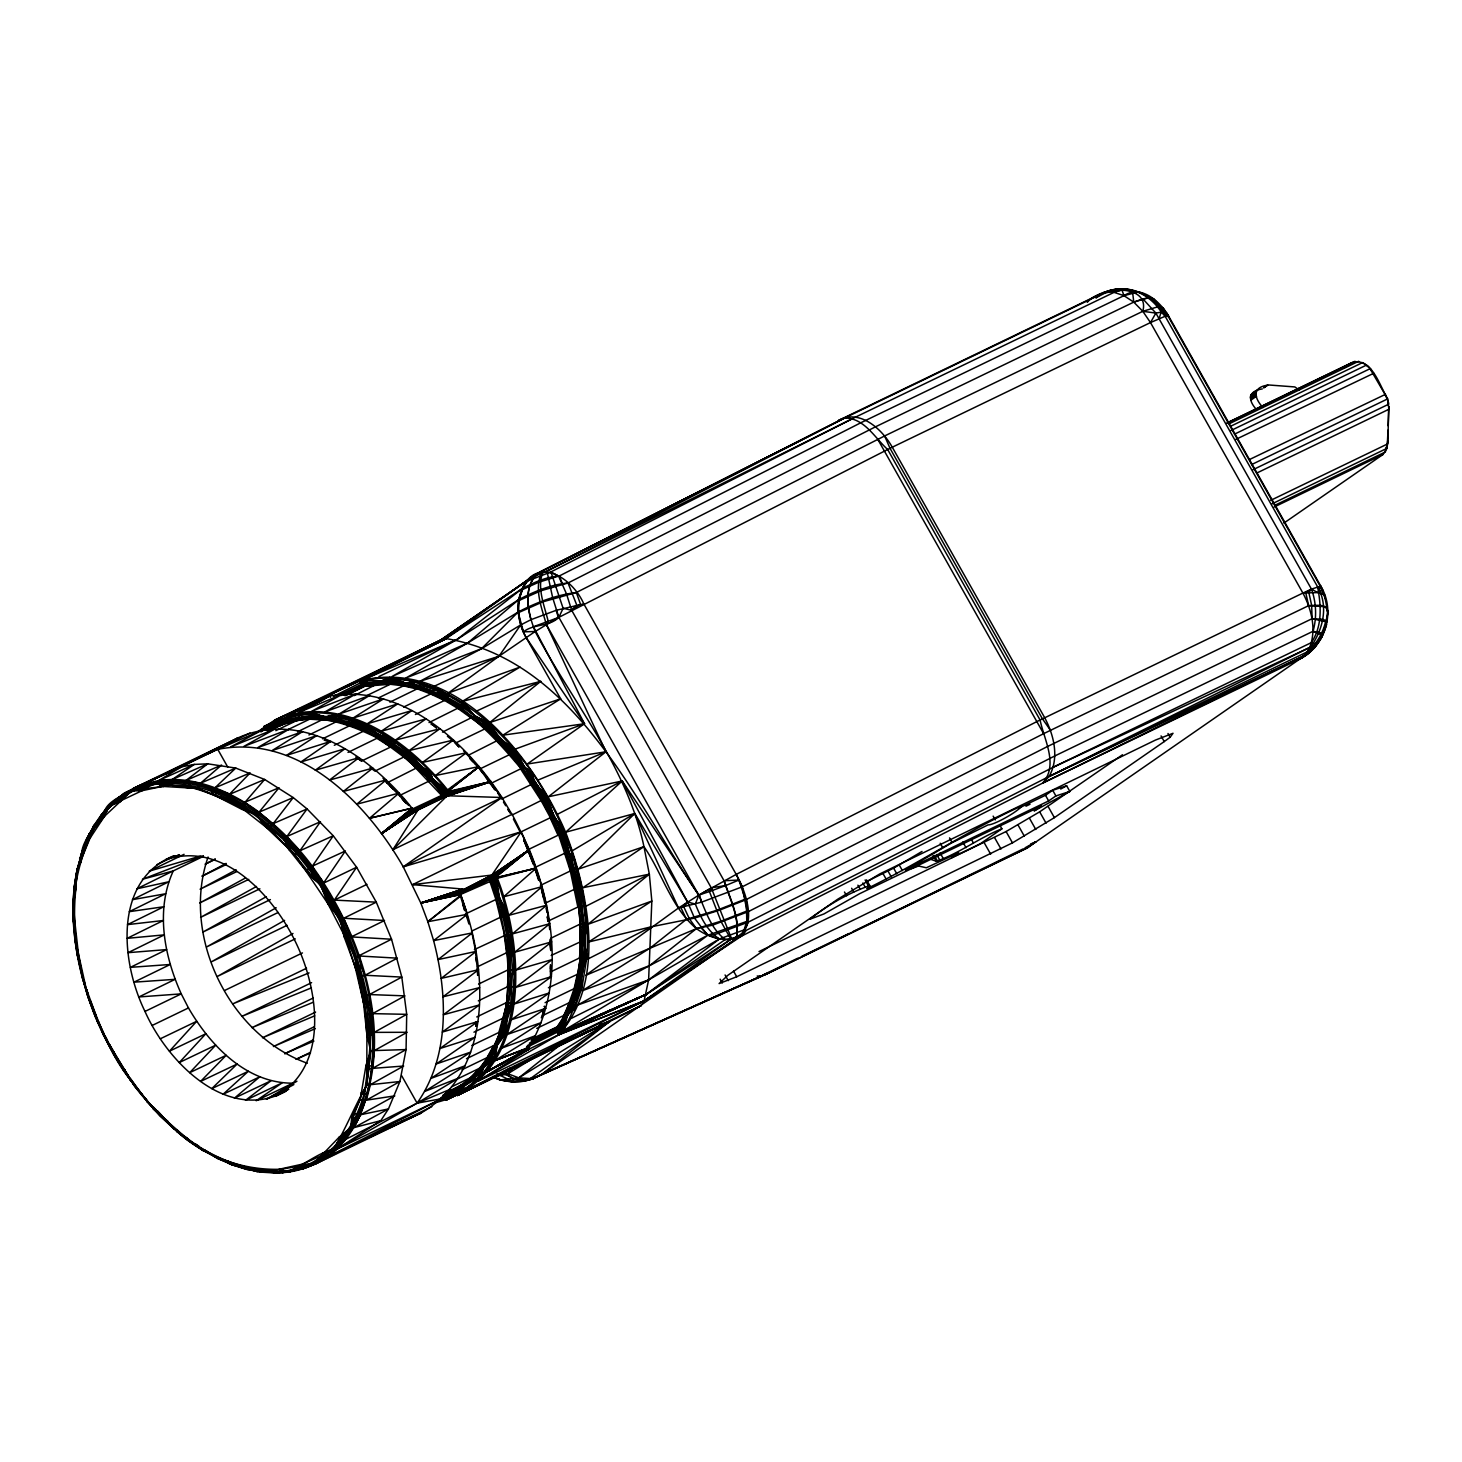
<?xml version="1.0" encoding="UTF-8"?>
<svg xmlns="http://www.w3.org/2000/svg" width="1462" height="1462" viewBox="0 0 1462 1462"><rect width="100%" height="100%" fill="white"/><g stroke="black" fill="none" stroke-linecap="round" stroke-linejoin="round"><path stroke-width="1.5" d="M550.443 968.794L550.443 964.646M78.601 960.845L82.548 977.932C97.461 1036.375 130.392 1090.835 176.957 1129.724L176.884 1131.442C203.2 1155.108 237.008 1169.07 272.334 1170.806L273.869 1172.561C318.734 1173.803 354.937 1136.248 364.513 1094.526C367.62 1063.934 374.583 1033.177 367.09 1002.238C362.101 973.71 352.89 945.987 340.372 919.909C305.485 838.329 183.974 724.969 101.17 815.613L101.609 817.898C65.845 862.671 68.824 925.738 82.512 978.553C96.108 1014.792 108.59 1055.929 134.687 1084.932M444.302 1094.143C524.547 1059.603 515.191 949.002 490.812 880.782L490.501 875.994L529.335 849.751L521.24 831.768L403.256 866.838C366.505 802.638 298.522 733.376 217.747 749.348L133.572 788.292C121.182 794.962 108.773 803.661 101.17 815.613M437.997 1100.502C531.199 1074.204 522.811 950.775 496.678 878.772L493.809 876.085L490.501 875.994L459.744 891.656L491.853 875.062C494.247 873.965 496.678 876.103 497.391 878.297C526.009 951.378 531.766 1079.102 435.329 1102.695M255.539 733.23L274.637 720.199L359.232 681.054C454.207 656.328 532.625 755.287 565.611 832.243C588.565 892.533 606.767 982.098 558.594 1034.858L529.573 1048.857C527.709 1050.739 525.589 1046.792 528.312 1046.609L563.711 1028.956C588.071 988.458 586.701 937.398 580.487 891.911C571.039 849.989 553.787 809.107 528.952 774.019L531.656 771.717C494.631 719.743 435.201 668.262 366.852 679.611L333.409 696.369M345.708 695.601L365.445 686.025L367.291 682.279L366.213 678.478L445.892 638.547L534.398 575.078L844.707 417.949C864.426 418.059 874.678 437.778 887.653 449.474L1040.067 719.962C1044.16 739.973 1058.671 764.864 1042.735 783.065L1304.36 655.506L1315.727 645.528L1315.087 643.81L1311.414 642.586L1053.207 767.239L748.252 922.156L746.771 921.425L707.645 935.333L694.523 918.118L687.579 901.999L634.782 813.493L578.331 869.141L643.956 846.644L649.347 874.166L651.833 901.049L648.616 979.906L644.102 1000.885L641.014 1005.692L468.114 1089.153L644.102 1000.885L741.508 935.113L745.821 930.581L1049.076 776.486L1306.827 654.483L1314.411 647.83L1320.076 639.844L1322.58 635.349L1321.721 633.083L1313.059 631.273L1054.87 755.909L748.453 911.575L746.972 911.009L720.949 921.188L696.424 928.626L585.622 975.41L678.514 907.975L701.723 902.109L742.203 886.831L1043.63 733.668L1308.654 605.633C1321.648 605.195 1332.357 602.947 1325.595 621.715L1326.601 624.42C1322.763 638.547 1313.625 651.102 1300.942 658.43C1319.364 640.74 1331.48 610.714 1317.573 586.755L1165.159 316.267C1155.017 294.374 1127.038 282.458 1104.742 292.4L846.535 417.054L539.953 571.989C521.203 585.531 528.001 613.382 535.165 631.511C572.483 702.4 627.198 766.527 643.956 846.644C662.304 873.161 671.095 907.354 696.424 928.626C709.052 937.782 726.45 943.374 741.307 936.247L1042.735 783.065L1300.942 658.43C1326.052 645.071 1335.61 610.604 1320.771 586.134L1168.376 315.646C1159.987 301.574 1140.981 284.14 1123.949 295.671L860.771 422.792L559.343 575.955C546.167 576.85 533.612 582.552 522.062 588.711L445.892 638.547L359.798 680.78L365.463 684.91L390.025 678.807L414.331 680.945L438.71 689.516L438.235 692.038L464.898 707.169L487.54 726.705C544.394 776.779 577.965 851.03 583.484 926.378C586.609 956.824 582.479 988.184 567.366 1015.121C553.221 1045.239 563.108 1013.02 574.402 1009.602L582.04 987.234L580.999 986.558L581.09 973.29L583.137 957.391L586.956 956.861C590.739 891.052 568.371 825.774 531.656 771.717L524.036 767.184L488.217 725.499L464.203 708.302L447.061 697.941L433.227 691.38L430.705 693.993L403.603 707.06M643.956 846.644L582.845 887.726L649.347 874.166L587.962 924.331L651.833 901.049L588.51 942.04L651.358 926.78L694.523 918.118L719.468 910.205L745.382 899.971L1047.815 746.351L1312.127 618.664L1325.595 621.715C1322.818 633.375 1316.44 644.121 1307.266 651.851L1049.076 776.486C1059.511 758.084 1054.065 735.368 1044.69 717.696L892.277 447.208C882.262 429.335 859.93 408.556 838.439 420.471L1096.628 295.836C1109.786 286.442 1149.589 286.515 1142.809 311.315L1150.484 322.572L1302.898 593.06C1311.578 609.453 1316.641 629.61 1309.641 647.52L1049.076 776.486L1042.735 783.065M349.455 720.821L349.729 718.226C320.123 708.686 285.437 711.245 260.364 730.708L260.912 731.895L270.909 725.152L270.415 723.928L287.155 718.006L312.905 712.487C325.277 719.395 339.878 715.539 352.58 721.881L349.619 725.773L322.517 738.84M550.443 977.055L550.589 966.035M550.808 950.592L550.352 939.481M176.792 1130.674C204.388 1156.131 241.34 1170.203 279.023 1169.289L282.129 1172.652C302.543 1171.501 321.622 1162.546 336.9 1149.132L417.109 1103.152C450.113 1056.167 447.555 993.886 433.611 940.633L467.347 914.298L460.877 895.018L461.261 890.65L420.8 903.004L403.256 866.838L501.941 797.503C465.062 740.686 401.027 682.882 328.676 696.131L274.637 720.199L440.756 640.009L539.953 571.989L844.707 417.949L546.952 571.112L530.395 578.038M443.498 1094.965C526.046 1061.248 517.913 949.24 492.018 880.288L491.122 876.834L492.42 874.861L529.335 849.751C554.957 912.233 564.935 989.737 527.727 1049.296L486.956 1071.609L527.581 1048.546L527.417 1046.463L528.074 1047.633L494.777 1060.608L535.238 1035.79L501.466 1048.217L541.196 1022.632L506.93 1034.584L545.911 1008.305L511.152 1019.818L549.346 992.917L514.057 1004.065L551.448 976.616L515.647 987.435L552.234 959.547L515.903 970.092L551.667 941.857L514.807 952.201L549.785 923.692L512.376 933.907L546.569 905.252L508.648 915.376L542.055 886.666L503.641 896.791L536.298 868.099L491.506 878.918L460.384 893.976L460.749 895.274C487.431 965.121 495.454 1069.727 421.001 1113.039L315.372 1164.044L302.232 1169.107M74.763 893.538L77.687 868.227L82.603 852.127L77.011 869.707L74.544 886.941L75.86 888.841C68.367 959.31 93.897 1030.491 135.144 1086.631L148.137 1101.909M492.42 874.861L489.88 876.652L489.404 879.96L495.782 899.167L506.601 943.502L508.648 969.69L506.857 1002.567L500.37 1030.838C490.41 1058.324 471.55 1084.438 443.077 1095.148M415.976 811.026L446.001 796.589L447.628 794.122L446.879 790.394C418.772 755.251 381.052 725.609 336.37 716.051L336.187 717.367C314.111 715.539 290.627 715.85 271.055 727.71L270.05 729.684L289.513 721.607L311.497 718.555L312.905 712.487L309.633 719.194L286.406 730.397M1324.554 596.843L1320.862 587.304L1168.449 316.815L1163.149 307.842L1158.854 306.508L1142.809 311.315L884.62 435.95L576.357 592.512C556.035 594.961 536.17 602.545 518.06 612.085L467.676 643.024L392.236 676.376L456.857 639.588L522.062 588.711C537.906 554.866 573.031 578.806 583.795 603.897L736.208 874.386C747.977 895.42 761.081 936.978 725.243 939.536C710.934 928.918 705.616 910.735 698.799 895.11C633.613 799.641 575.096 660.422 445.892 638.547L365.5 678.66L366.852 679.611L364.422 686.08L344.776 695.62M399.455 795.602L431.4 779.94L443.297 793.829L443.388 796.351L414.057 810.697L413.088 810.039L442.109 796.022L442.218 794.56C404.115 746.059 333.976 696.223 271.585 729.812M743.189 932.793L746.771 921.425L746.388 899.514L745.218 899.148L716.435 910.424L686.482 919.287L650.17 948.034L582.187 990.797L649.493 965.688L707.645 935.333L648.616 979.906L564.369 1030.125L561.646 1027.219L557.972 1026.452L533.703 1037.983M436.699 643.097L537.011 573.652L440.756 640.009L359.232 681.054L286.296 715.503C349.582 697.977 409.981 743.08 447.591 789.9L448.688 793.921L445.8 796.68L490.903 781.549L448.816 792.952C443.936 798.764 439.258 792.66 447.427 791.636L490.903 781.549L447.171 795.748L415.044 811.026M1283.91 523.085L1382.997 454.481L1387.109 448.267L1388.023 430.139M1388.169 425.808L1388.809 406.363L1387.767 443.845L1270.734 500.333M369.923 767.331L374.912 771.114L404.901 756.512L442.109 796.022L445.197 796.881L448.469 791.381M445.983 795.09L445.654 792.769L448.048 790.54L479.079 766.563L435.329 775.573L466.561 752.692L422.463 762.433L453.476 740.046L409.086 750.591L439.934 728.752L395.325 740.137L426.045 718.884L381.29 731.201L411.937 710.569L367.126 723.836L397.755 703.862L352.945 718.134L383.611 698.818L338.892 714.114L369.63 695.473L325.076 711.83L355.942 693.883L311.625 711.3L342.675 694.066L298.65 712.524L329.188 696.131L298.65 712.524L329.937 695.985L330.595 697.155L329.462 696.076L298.65 712.524M479.079 766.563L443.534 794.67L479.079 766.563L446.879 790.394L447.281 795.2L444.996 797.028L448.304 794.78L490.903 781.549L448.688 792.038L412.193 809.107M1165.799 314.367L1168.449 316.815L1168.376 315.646L1165.159 316.267L1150.484 322.572L890.011 448.304L558.868 617.348L533.429 626.741L584.508 723.727L502.837 735.185L560.659 698.836L526.101 637.487C515.702 619.011 513.655 592.494 531.126 577.6M1256.406 409.47C1247.854 400.095 1247.78 391.067 1262.291 388.91M1262.967 407.551C1253.336 397.189 1252.477 386.644 1268.998 384.999L1294.839 386.937L1299.243 390.043M531.181 1040.944L556.328 1028.809C580.067 1000.191 583.74 959.565 581.967 923.637C575.918 849.605 541.178 778.058 486.59 727.656L459.963 707.115L429.042 722.575M531.346 1039.829L556.51 1027.695C573.287 1007.793 576.722 980.582 580.652 956.093L581.894 955.892L582.534 940.815L583.868 940.724L587.194 926.835L581.73 891.857L576.412 869.159L573.707 859.967L568.298 851.56L562.742 833.176L563.857 832.773L573.908 869.652L576.412 869.159C587.03 897.12 585.787 926.981 584.581 956.02L586.938 956.842L582.04 987.234C572.154 1000.465 569.869 1019.27 556.419 1030.052L529.335 1043.137M359.232 681.054L364.129 686.281L367.09 683.576L366.852 679.611C394.228 682.809 423.377 680.927 447.683 696.734L444.43 700.499L415.409 714.498M550.717 965.797L550.443 971.992L579.464 957.994L583.119 957.372M579.464 957.994C587.139 872.485 547.318 786.446 485.585 728.478L485.421 728.314C459.196 704.995 426.867 685.952 391.14 683.668C381.308 680.305 368.863 690.393 360.493 683.302L359.798 680.78M533.813 575.425L528.349 579.829C515.446 596.112 516.287 619.943 526.101 637.487L584.508 723.727L527.179 764.041L605.962 751.779L546.386 624.621C541.799 608.046 533.374 587.907 542.311 571.478L534.398 575.078M356.198 757.937L356.253 756.914M367.017 695.492L390.226 684.271L392.894 678.953L389.824 677.491L379.517 681.731L365.007 683.631C394.064 679.209 433.154 687.652 459.963 707.096L462.01 703.697L438.71 689.534L420.179 683.814M571.514 1018.283L648.616 979.906L719.414 938.969L744.725 929.668L745.821 930.581L742.385 934.73L730.89 939.28L646.368 994.324L562.541 1032.117L560.586 1028.042L556.931 1026.781L557.534 1032.391L562.76 1028.005L567.384 1015.121L572.245 1008.122L584.489 957.555M336.37 716.051L324.911 717.001L313.124 713.84L290.353 715.649L270.927 725.17L271.055 727.692L266.651 730.488M725.243 939.536L646.368 994.324L562.139 1032.464L557.205 1027.092L557.004 1031.112L560.366 1033.817L556.657 1027.585C588.93 981.806 583.886 921.974 571.368 870.475L573.89 869.652M431.272 724.659L431.345 723.635L436.407 727.692M83.005 978.718L78.619 955.618L74.8 921.425L73.411 920.457L73.1 903.534L75.074 887.672C78.418 854.411 91.265 818.537 119.994 798.965C146.017 778.442 182.439 780.671 212.173 791.636C286.168 821.589 335.73 894.159 357.788 968.392C376.264 1030.546 380.12 1114.428 322.207 1156.698C254.936 1201.143 175.422 1139.72 134.632 1086.266L103.455 1034.895L88.341 997.121L95.176 1016.346C117.07 1062.764 146.109 1109.037 188.196 1140.451L173.156 1127.567L153.419 1107.136L153.254 1108.964L168.167 1121.537M273.869 1172.561C382.404 1171.61 386.918 1031.843 358.19 956.477C339.476 900.245 304.663 849.952 259.048 812.196C224.435 786.172 171.127 765.924 131.671 790.905L104.478 816.308L93.732 829.246L77.011 869.707L75.86 888.841L73.1 903.534L75.622 941.071L88.122 997.413L95.67 1016.346M446.056 794.889C439.971 796.297 446.44 797.594 448.578 794.286L490.903 781.549L447.299 792.715M476.009 1022.377L476.045 1026.287L476.338 1021.847M583.32 923.472L585.915 923.6L587.194 926.835L584.873 926.396C585.403 946.846 586.372 966.163 578.422 985.699L575.864 985.735L574.127 988.677L564.88 1014.957L536.737 1028.371M73.941 920.439L74.032 922.668L73.1 903.534L74.288 886.703L77.175 868.921L78.509 867.679M74.361 893.794L74.946 885.332L73.264 902.876L73.484 922.156M272.334 1170.806L312.137 1163.898L324.016 1153.774L333.519 1149.095L340.025 1138.185L350.606 1127.695L352.835 1117.991L361.973 1093.667L366.798 1085.096L370.708 1051.269L366.304 1014.646L355.558 968.739L340.372 919.909L328.786 903.205L320.489 884.62L310.62 874.66L290.043 849.093L283.847 838.786L266.303 826.012L256.234 814.645L226.299 799.257L215.152 795.511L217.71 789.736L229.918 794.195L264.64 779.465L293.222 797.576L307.075 808.943L333.263 835.771L356.618 867.24L376.301 902.164L391.542 939.225L401.812 977.091L406.71 1014.336L406.07 1049.57L399.894 1081.514L388.435 1108.945L380.833 1120.66L336.9 1149.132L333.519 1149.095C316.669 1153.481 303.566 1165.854 287.301 1171.537C247.005 1172.926 206.471 1156.698 176.957 1129.724M136.569 787.854C123.174 793.628 108.937 801.359 104.478 816.308L101.609 817.898L110.308 805.708L120.249 800.244L131.671 790.905L143.66 788.767L156.525 783.266L158.609 780.598C221.146 775.792 276.793 818.537 312.283 866.198C364.732 939.079 398.103 1043.009 354.115 1127.567L350.606 1127.695L339.129 1137.18L321.238 1155.784L302.378 1164.136L279.023 1169.289L289.348 1172.012L294.374 1170.039M275.806 730.653L297.078 720.382L299.344 715.082L290.353 715.631L275.66 722.612L274.71 727.199L270.36 729.867M1385.848 447.39L1385.483 451.904L1274.608 505.432M217.235 1158.397L230.868 1164.099L218.094 1158.434L204.369 1149.973L201.957 1149.936L201.244 1148.438L217.235 1158.397L219.026 1158.142L203.437 1150.265M265.225 730.196L275.843 723.928L287.265 719.322L312.1 715.192L324.911 717.001L336.297 714.717L363.344 723.306L362.905 725.846C386.863 738.913 409.652 754.776 428.439 774.787L426.392 776.45L403.932 757.115L377.982 737.78L348.011 752.4M1326.765 622.264L1327.642 611.628L1324.462 594.815L1317.755 592.585L1302.898 593.06L1037.636 721.205L736.208 874.386L698.799 895.11L678.514 907.975L634.782 813.493L565.611 832.243L622.227 780.982L698.799 895.11L695.364 904.064C700.59 917.186 707.261 930.928 719.414 938.969L646.368 994.324L559.032 1034.639L557.333 1032.611L558.795 1031.185L561.262 1033.177L560.677 1030.436L557.186 1027.073M476.045 1026.287L476.429 1022.048M460 894.726L459.909 895.694L460.274 892.715L491.141 877.712L495.892 877.675L536.298 868.099L497.391 878.297L460 894.726L464.605 909.638M350.606 1127.695L351.83 1117.132L360.219 1099.588L366.03 1065.268L370.708 1051.269L366.907 1034.785L363.435 1002.311L356.582 968.612L355.686 957.391L327.945 903.754L320.489 884.62C299.491 868.337 287.795 841.948 265.883 827.035L256.234 814.645C232.367 803.716 209.669 791.143 183.371 785.734L185.254 781.037L207.714 763.822L235.766 768.08L264.64 779.465L240.7 807.262L265.883 827.072L295.032 854.777L327.945 903.754L340.372 919.909L344.063 936.649L358.939 976.981L364.513 1002.402L366.907 1034.785L366.798 1085.096C354.773 1105.747 346.037 1128.372 333.519 1149.095M446.001 796.589L444.064 797.028L444.375 793.007L428.439 774.769L429.335 773.8C404.59 747.904 373.632 727.637 338.38 719.231L336.004 721.899L308.921 734.966M497.391 878.297L493.918 876.707L490.044 877.237L460.439 891.582L460.292 894.123L460.859 890.395L459.616 893.794L460.694 894.013L459.781 895.95L461.115 895.804L427.836 921.718L433.611 940.633L472.372 932.884L438.088 959.584L476.1 951.415L441.232 978.37L478.531 969.708L443.004 996.828L479.609 987.599L443.37 1014.774L479.372 1004.942L442.346 1032.062L477.782 1021.572L439.934 1048.528L474.876 1037.344L436.169 1064.007L470.654 1052.11L431.071 1078.353L465.19 1065.743L424.711 1091.438L458.501 1078.115L417.109 1103.152L344.74 1139.83L326.629 1157.447L321.238 1155.784M562.961 1028.608L563.437 1031.24L646.368 994.324L560.732 1033.561L559.507 1031.478C565.885 1027.42 559.562 1026.671 556.748 1031.35L527.727 1045.367M583.795 603.897L556.2 610.312L558.338 617.512L535.165 631.511L498.944 656.292L419.886 681.292L481.51 648.708L518.06 612.085L518.553 599.731L522.446 589.588L538.637 582.26L558.612 576.138L566.507 593.919L571.66 610.257L724.074 880.745C730.159 898.856 740.594 918.684 736.281 938.165L731.914 938.915L731.11 937.562L711.281 887.836L558.868 617.348L552.673 597.757L546.952 571.112L855.855 416.981L1114.062 292.345L1124.315 289.001L1142.498 293.003M478.312 1000.867L507.332 986.85L508.703 973.747L507.588 970.074L513.875 969.544C518.919 1000.94 502.617 1029.394 491.853 1058.013C477.891 1074.406 462.814 1092.224 441.012 1097.651L442.474 1099.826L461.553 1090.195L464.605 1085.334L479.408 1074.223L491.853 1055.454L504.226 1031.24L510.987 986.192L510.201 951.853L504.427 911.1L493.206 879.594L489.77 881.257M580.981 986.539L579.774 986.028L581.09 973.29L586.938 956.842L583.886 940.724L586.134 926.542M74.032 922.668L74.8 921.425C71.364 889.865 79.88 857.5 93.732 829.246L93.458 826.14L94.829 824.751M365.007 683.631L365.5 678.66M77.175 868.921L81.104 861.685L81.726 856.111C80.721 845.931 88.908 835.332 93.806 826.414M366.304 1014.646L372.554 1013.641L406.71 1014.336L374.199 1032.373L373.212 1034.895L374.382 1050.575L372.317 1066.145L366.03 1065.268L366.871 1068.046L369.466 1068.612L403.658 1066.036L370.434 1084.64L366.341 1100.192L360.219 1099.588M491.269 877.675L491.269 876.469L496.55 876.725L529.335 849.751L491.524 875.701L459.616 891.838C462.741 887.909 458.611 893.702 460.749 895.274L459.945 895.438M444.576 1095.367L454.042 1091.547L481.345 1076.105L494.247 1056.697L497.135 1045.44L505.432 1031.825L506.583 1017.771L510.786 1002.621L512.595 969.343L510.53 942.844L499.364 897.851L496.678 878.772C489.35 881.604 488.801 879.356 493.736 874.806L529.335 849.751L496.276 876.359L489.88 876.652L491.232 876.816M441.835 1098.638C458.173 1093.704 477.142 1085.498 482.972 1068.229L495.216 1057.611L497.135 1045.44L506.492 1032.574L506.583 1017.771L511.645 1005.692L515.026 974.058L512.851 943.063L505.633 910.954L499.364 897.851L494.924 876.743L529.335 849.751L491.269 876.469M507.332 986.85L513.619 986.631C519.394 960.552 505.834 936.521 506.674 910.917L499.364 897.851L493.809 876.103L529.335 849.751L494.924 876.743L496.404 876.524M496.55 876.725L493.937 877.401L492.712 875.957M548.396 987.782L579.738 973.235L581.785 957.409M461.188 890.175L460.091 891.893M313.124 713.803L324.911 717.001L336.297 714.735L338.965 715.302L339.02 716.581L338.38 719.213L313.087 715.192M1387.676 440.939L1387.109 448.267L1272.141 503.787M389.641 681.475L367.218 680.927L366.633 684.709L389.075 682.626L389.97 680.195L392.803 680.287L413.709 684.856L433.245 691.362L434.123 688.84L438.71 689.534L465.738 704.812L474.346 715.667L488.217 725.499L487.376 726.541M147.443 1102.019L130.849 1079.102L130.282 1080.418M364.129 686.281L390.226 684.271L412.229 686.902L414.367 682.242L405.815 683.156L392.803 680.287M746.771 921.425L748.453 911.575L712.579 925.172L696.424 928.626L649.493 965.688L577.472 1005.125L648.616 979.906M524.584 1080.053L533.283 1078.737L540.702 1075.137L741.508 935.113M78.875 865.65L80.337 857.518L79.624 859.071L81.086 861.666M343.789 695.291L363.143 685.952L365.829 681.237L365.281 678.715M444.612 796.223L444.868 795.237L442.109 796.022L446.751 795.748L446.239 791.216L432.441 779.027L429.335 773.8M456.308 1079.486L479.518 1068.265L482.972 1068.229L481.363 1076.105L476.466 1079.029L470.892 1077.512L451.539 1086.851M482.972 1068.229L481.345 1076.105L475.863 1073.309M575.864 985.735L580.652 956.093L579.646 924.331L583.301 923.472M336.297 714.735L336.37 716.014L324.911 717.001L323.541 719.066L311.497 718.555C337.594 719.359 361.681 729.776 384.433 741.673L387.649 736.208L363.344 723.306L352.909 719.267L352.598 721.862L362.905 725.846M545.088 1002.676L574.127 988.677L577.417 973.765M573.707 859.967L572.537 860.223L568.298 851.56L562.87 827.876L560.841 828.662C549.091 807.865 540.081 784.984 524.036 767.184C518.115 748.069 498.396 741.179 489.076 724.549L489.331 723.379L474.346 715.667L462.01 703.661L465.738 704.812L465.446 705.945L474.346 715.667L489.076 724.549C501.813 741.654 518.791 754.831 528.933 774.038L526.704 775.481C499.913 743.39 471.331 709.637 431.637 693.372M215.17 795.547L211.862 792.952L213.415 789.279L235.766 768.08L200.568 783.175L197.498 788.438L215.17 795.547L242.016 809.418L256.234 814.645L265.883 827.072L268.789 828.15L273.193 823.618L307.075 808.943L286.863 836.52L283.847 838.786L289.458 850.007L295.032 854.777L299.929 850.756L333.263 835.771L312.283 866.198L307.148 869.927L309.907 875.391L320.489 884.62L356.618 867.24L334.323 900.099L327.945 903.754M489.076 724.549L489.35 723.379L474.346 715.667L465.428 705.982M142.545 785.094C133.59 791.435 101.097 800.609 104.478 816.308L90.278 837.836L86.496 840.029L89.749 833.066L86.496 840.029L90.26 837.817L89.2 833.852M73.1 903.534L73.758 902.255L73.831 912.544M329.315 695.528L286.296 715.503L330.211 695.053L274.637 720.199M446.751 795.748L445.49 796.644M585.878 956.367L583.886 940.724L586.956 956.861L581.09 973.29L582.04 987.234L580.323 989.171L579.08 988.641L573.177 1002.292L573.433 1008.78L567.384 1015.121L564.003 1030.6L646.368 994.324L561.554 1032.958L560.695 1030.82L562.541 1032.117M577.106 985.607L571.861 1002.128L569.632 1007.501L568.426 1007.574M506.473 1005.162L512.723 1006.258L512.029 1003.023L505.779 1002.932L506.473 1005.162L498.871 1032.464L471.787 1045.549M1325.358 598.927L1324.462 594.815M1327.642 611.628L1326.765 607.644M1327.66 612.085L1326.783 608.119L1323.53 606.566L1308.654 605.633L1305.749 592.731L1311.469 589.113L1320.771 586.134L1323.183 591.708L1322.032 588.619L1317.573 586.755C1321.136 605.323 1322.543 625.974 1311.414 642.586M1321.575 637.578L1320.935 634.672L1313.059 631.273C1316.915 617.476 1316.33 602.582 1311.469 589.113L1155.857 313.069L1142.918 298.888L1133.763 302.122L875.574 426.776L568.024 582.991L541.068 590.721L519.284 600.37M1326.363 625.261L1325.796 620.71L1322.836 619.285L1312.127 618.664L1311.652 605.396L1308.837 592.494L1311.469 589.113L1317.755 592.585M349.729 718.226L363.344 723.306L366.852 726.157L366.487 727.436L379.718 735.843L386.882 738.602M1226.618 423.085L1351.857 362.631C1371.886 356.582 1379.653 386.206 1387.42 398.249L1388.534 404.28L1253.025 469.704M79.624 859.071L81.781 852.693M459.671 896.425L460.749 894.47L420.8 903.004L460.749 892.167L459.653 892.569L462.431 889.298L420.8 903.004L427.836 921.718L467.347 914.298M1159.074 318.625L1161.212 311.973C1153.408 299.783 1140.488 290.664 1125.904 289.129C1112.582 293.277 1097.596 290.426 1087.253 302.323M336.187 717.403L334.341 720.711L309.633 719.194M1314.411 647.83L1315.891 643.353L1320.826 638.419L1324.517 628.057M447.701 696.716L448.103 695.473L434.123 688.803M417.584 809.966L381.619 833.486L412.211 808.358L381.619 833.486L414.989 809.893L412.01 808.175L381.619 833.486L418.15 809.747L415.756 810.99L414.989 809.893L418.15 809.747L392.894 849.733L501.941 797.503L512.285 814.919L547.665 797.247L534.8 782.737L530.925 772.429L524.036 767.184L514.313 750.719L500.315 739.041L488.399 725.627L484.598 729.045L455.577 743.062M412.997 808.961L381.619 833.486L417.2 810.058L381.619 833.486L413.673 809.363L412.375 809.948L414.989 809.893M541.324 1017.79L545.143 1007.062L544.339 1006.24M460.402 896.297L460.768 894.525L420.8 903.004L462.833 889.06L412.576 884.638L521.24 831.768L491.853 875.062L412.576 884.638M529.573 1048.857L486.956 1071.609L528.147 1049.332L528.312 1046.609L529.573 1048.857L478.037 1081.167L644.102 1000.885L741.307 936.247L745.821 930.581M77.797 953.772L78.619 959.803L78.107 958.707M81.068 854.283L87.245 838.347M83.389 850.08L88.067 837.781M349.436 720.839L347.444 724.129L334.323 720.729M265.883 827.035L269.684 822.028L273.193 823.618L293.222 797.576L259.048 812.196L256.234 814.645M542.786 1012.91L545.143 1007.062L544.248 1006.55M403.932 757.115L409.652 760.514L413.49 755.507C398.614 740.576 378.329 737.305 363.344 723.306M208.079 857.006C180.795 935.68 229.059 1035.114 307.312 1063.239M488.235 725.481L489.331 723.379L500.315 739.041L513.692 748.434L524.036 767.184L530.925 772.429L534.8 782.737L546.843 797.813L553.623 816.125L563.875 832.755L574.712 859.82L576.43 869.159M354.17 695.62L389.842 677.509L405.815 683.156L414.148 683.558M563.82 1015.286L569.577 1002.548L573.159 1002.274L580.323 989.171M362.887 725.865L360.712 729.081L336.918 721.278M330.924 693.737L440.756 640.009L445.892 638.547L364.879 678.825L365.007 680.835L362.119 684.673L361.278 680.141L366.048 683.668M736.281 938.165C740.32 918.575 729.721 899.057 724.074 880.745L738.895 880.051L742.203 886.831L746.972 911.009M866.089 880.946L866.564 879.905L869.762 885.57L866.875 888.695C919.635 863.147 968.429 830.032 1021.883 805.873C1018.521 811.337 993.977 825.189 988.038 824.897L951.47 842.989L905.362 870.109L1048.656 800.938L1055.893 795.931L1069.855 791.454L1066.657 785.788L1052.695 790.266L1045.476 795.273L1018.85 808.12M392.876 678.916L405.815 683.156L414.367 682.224L420.179 683.85L417.931 688.456L412.229 686.902L430.705 693.993L436.023 695.291L438.235 692.074M527.873 580.926L550.9 571.916L563.108 608.283L558.868 617.348C548.853 627.161 534.142 623.488 523.451 631.822L518.06 612.085M744.725 929.668L748.252 922.156L714.023 934.858L708.266 935.168L701.541 928.425M366.487 727.473L363.325 731.274L334.305 745.291M745.218 899.148L738.895 880.051L725.773 885.515L711.281 887.836L709.435 891.564L698.799 895.11L546.386 624.621L548.104 620.893C544.23 605.177 536.426 586.993 543.279 571.13M364.879 678.825L366.048 680.195L362.174 685.312L340.884 695.601M91.923 830.325L93.86 826.615M492.53 875.957L493.736 874.806L491.524 875.701M366.469 684.837L365.043 686.245M461.955 1069.764L487.102 1057.629L493.571 1045.659L497.135 1045.44M366.798 1085.096L399.894 1081.514L366.341 1100.192L394.795 1095.86L360.895 1114.556L353.073 1127.896L336.9 1149.132L441.762 1098.675L417.109 1103.152L401.611 1075.63M378.329 697.977L403.475 685.842L405.815 683.174L414.331 680.945L414.367 682.224M88.981 834.784L94.007 825.336M1150.484 322.572L1155.857 313.069L1162.729 311.918L1166.987 313.233L1168.449 316.815M567.384 1015.121L573.433 1008.78L573.177 1002.292L574.42 1009.602L566.086 1014.902L558.758 1026.744M364.915 683.595L363.143 685.952L365.445 686.025M464.898 707.169L462.394 710.203L458.063 708.558L436.023 695.291M414.623 810.953L415.701 810.039L381.619 833.486L414.111 809.582L381.619 833.486L416.122 810.094L381.619 833.486L413.874 809.473M85.947 989.683L87.08 990.286L88.122 997.413L86.477 989.299L88.287 994.891M1306.827 654.483L1311.56 650.115L1311.158 648.251L1309.641 647.52L1053.207 767.239M93.221 827.108L104.295 811.026M558.265 1030.034L556.748 1031.35M101.445 814.608L112.044 803.205L116.101 801.231M560.659 698.836L489.752 722.539L540.721 681.383L462.321 701.376L520.015 667.111L448.231 693.061L498.944 656.292L520.636 624.968L531.072 619.632L556.2 610.312M93.458 826.14L102.011 813.786M512.504 752.564L514.295 750.737L513.692 748.434L512.285 750.207M120.999 795.803L103.711 811.867M447.463 794.085L448.779 792.495M741.307 936.247L744.286 932.299M1313.369 646.917L1315.891 643.353M411.389 809.034L412.01 808.175C372.646 758.248 303.895 708.814 238.361 737.707L133.572 788.292L181.471 766.856L250.02 733.01M404.919 756.512L408.227 752.491L387.649 736.208L379.718 735.843L366.852 726.157M133.572 788.292L181.471 766.856L194.3 764.425L207.714 763.822L172.132 779.557L142.709 784.82L141.96 790.723L110.308 805.708L120.798 801.468L121.474 795.474L134.742 789.279M286.004 722.648L286.662 721.753C341.523 705.872 395.745 740.96 431.4 779.922L432.423 779.045L430.65 771.845L419.868 766.234L412.43 757.645M429.353 773.782L430.65 771.845L419.868 766.234L413.052 756.567L408.245 752.473L413.49 755.507C421.367 770.017 435.438 778.899 444.375 793.007L447.098 792.02L444.375 793.007M268.039 730.616L289.494 721.607L290.719 716.965M358.19 758.869L361.589 761.026L390.61 747.027L394.649 742.221L387.649 736.19L379.718 735.843L377.982 737.78M75.019 884.802L74.288 886.703L75.823 888.823L75.074 887.672M338.051 695.62L361.26 684.417L365.007 680.835L367.218 680.927M164.639 780.452L163.36 786.465L197.498 788.438L226.299 799.257L228.072 795.675L250.166 772.905L215.188 787.762L217.71 789.736M495.051 790.047L480.249 769.615M259.048 812.196L279.023 787.726L244.574 802.364L269.684 822.028M377.379 684.417L389.075 682.626M361.278 680.141L363.179 682.37L363.581 679.263L365.007 680.835L364.678 678.898M190.572 781.841L186.167 780.416L221.584 765.046L200.568 783.175L190.572 781.841L189.768 782.755L188.671 787.817L197.498 788.438C184.194 783.851 169.756 787.031 156.525 783.266L163.379 786.483L169.592 784.893L188.671 787.854L183.371 785.734M73.868 918.721L73.411 920.457M473.45 716.691L474.346 715.686L488.893 724.403M490.081 876.908L489.752 879.74M527.8 1046.079L529.061 1049.095L486.956 1071.609L528.769 1049.186L526.923 1046.244M563.108 608.283L571.66 610.257L576.686 604.902L568.024 582.991C550.662 584.617 533.922 591.635 518.553 599.731L456.857 639.588L378.95 676.54M470.892 1077.512L479.518 1068.265M309.907 875.391L314.787 871.571L323.778 882.701L345.343 850.994L312.283 866.198L314.787 871.571M460.749 892.167L459.653 892.569L461.023 891.162L420.8 903.004L460.694 894.013M447.628 794.122L490.903 781.549L446.659 796.077L490.903 781.549L447.628 794.122L448.816 792.952M487.376 726.559L484.598 729.045M361.059 683.796L362.686 682.169L362.43 679.684L445.892 638.547L364.458 678.971L365.007 680.835L363.764 679.19L445.892 638.547L360.182 680.616L364.44 684.582L363.27 684.161M1318.358 640.886L1320.826 638.419M392.894 849.733L447.171 795.748L501.941 797.503M494.613 1076.379L507.04 1074.223L514.953 1066.419M528.97 1080.034L769.012 972.596L540.702 1075.137C525.498 1080.966 507.789 1085.005 492.731 1076.69C503.677 1081.935 516.744 1083.598 528.476 1079.943L609.818 1021.408L641.014 1005.692L457.277 1095.531L470.325 1088.313M444.521 1097.834L442.474 1099.844L438.527 1099.57L442.474 1099.826L444.521 1097.834L442.694 1096.134M386.973 782.883L419.868 766.252L430.12 772.777L432.441 779.027L445.654 792.769M447.281 795.2L448.414 794.597M512.267 750.225L509.178 752.747L509.379 754.721L480.34 768.738L478.348 767.751M1170.112 737.268L1173.036 733.266L1155.437 740.083L879.667 873.984L837.744 899.203L727.893 975.264L719.103 983.579L736.72 976.762L1012.472 842.861L1054.394 817.642L1164.245 741.581L1170.112 737.268L1167.992 733.485M556.657 1027.585L557.004 1031.112M245.214 803.954L242.016 809.4L240.7 807.262M500.296 739.041L468.242 755.306L464.843 752.327M557.552 1029.084L558.594 1028.17M459.653 892.569L460.914 891.473L420.8 903.004L460.658 893.245M1130.163 290.061C1118.576 287.703 1105.089 289.494 1096.08 297.828M369.539 818.263L412.01 808.175L369.539 818.263L399.053 793.098L356.728 804.21L386.187 779.94L343.351 791.435L372.81 768.098L329.498 780.068L359.031 757.663L315.299 770.2L345.014 748.708L300.916 761.958L330.851 741.362L286.442 755.397L316.669 735.642L272.06 750.573L302.616 731.621L257.86 747.539L288.8 729.337L243.99 746.314L275.331 728.807L230.576 746.918L262.374 730.031L217.747 749.348L227.725 767.038M518.553 599.731L467.676 643.024L405.906 677.966L481.51 648.708L520.636 624.968M95.176 1016.346L95.98 1015.816L90.461 1000.995M173.941 855.745C112.83 880.161 121.017 962.745 144.994 1011.448C167.454 1062.015 227.103 1123.328 286.205 1091.164M287.776 1089.354L275.952 1096.116C329.188 1066.492 318.716 991.126 296.695 944.379C274.436 896.773 223.796 840.358 165.736 859.693L174.088 856.111M329.005 696.15L286.296 715.503L328.968 695.729M447.664 792.897L448.688 792.075M460.676 892.697L420.8 903.004L461.462 890.303L459.909 891.381M557.771 1026.616L559.654 1027.274M512.504 752.583L509.379 754.721M427.836 921.718L460.877 895.018M496.916 1073.821L511.024 1080.71L518.809 1077.859L562.779 1042.808M556.821 1028.426L559.727 1034.237M540.702 1075.137L609.818 1021.408L599.511 1024.588M438.052 642.074L440.756 640.009M465.409 914.006L499.364 897.851M461.462 890.303L420.8 903.004L462.431 889.298M113.744 1052.073L112.866 1052.896L135.144 1086.631M96.784 1017.698L97.552 1021.993L98.685 1021.719M490.263 783.742L524.017 767.184L531.656 771.717L534.8 782.737L546.861 797.795L553.623 816.125L561.956 828.223M293.844 845.529L286.863 836.52L320.452 821.717L299.929 850.756L293.844 845.529L289.476 849.989L283.847 838.786M1030.619 844.013L1035.864 841.783L1027.201 847.96L764.334 975.099L531.017 1079.322L524.529 1079.76M444.064 797.028L445.197 796.881M145.707 783.522L141.96 790.723L131.671 790.905M462.065 889.59L460.621 890.614L461.626 890.084M478.037 1081.167L558.594 1034.858L644.102 1000.885L730.89 939.28L721.406 922.23L709.435 891.564L725.773 885.515M571.66 610.257L580.451 604.098L576.357 592.512L542.877 601.832L518.791 612.505M461.48 890.011L462.833 889.06M1251.308 394.356L1257.649 389.934M1250.686 395.233L1256.187 391.414M1250.339 396.312L1255.84 392.51M1263.57 387.85L1267.225 385.31M1264.118 387.649L1267.773 385.109M1250.302 397.518L1255.785 393.717M1250.54 398.797L1256.041 394.996M1251.088 400.021L1256.571 396.22M1344.382 367.803L1351.857 362.631M930.801 859.345L936.283 861.282C959.438 853.333 979.12 837.799 1001.89 828.826L999.752 825.043M1001.89 828.826L980.198 843.83L951.561 857.664L958.78 852.657L926.341 867.77L918.501 865.997L911.484 868.666M758.997 951.579L1006.094 831.531L1039.665 811.83L1122.487 754.757M1309.586 652.253L1027.201 847.96L853.114 931.513M323.541 719.066L297.48 731.841M1096.043 297.755L1109.439 290.719L1115.451 289.476L1128.426 289.896M534.343 867.788L568.279 851.578L574.712 859.82L568.298 851.56M260.364 730.708L270.415 723.909L275.66 722.612M447.902 795.237L446.659 796.077L490.903 781.549M1304.36 655.506L1307.595 653.331L1307.266 651.851M389.915 702.162L417.931 688.474L412.229 686.902M539.953 571.989C524.73 582.278 526.96 604.19 530.87 619.724M270.415 723.928L264.439 727.71L265.225 730.178M264.988 728.935L270.927 725.17M267.765 730.653L286.68 721.735L287.155 718.006L290.353 715.631L290.719 716.928M493.973 1077.183L500.15 1079.943L518.809 1077.859L609.818 1021.408L576.814 1036.668M528.476 1079.943L515.483 1079.395L501.503 1072.578L507.04 1074.223L536.134 1056.459M1023.181 848.892L765.138 974.715M495.618 875.701L493.809 876.085L529.335 849.751L494.119 874.897L490.337 876.213M181.471 766.856L158.609 780.598L194.3 764.425L171.237 780.178L169.592 784.893L141.96 790.723L143.66 788.767L163.379 786.483L156.525 783.266M572.574 850.592L634.782 813.493M711.281 887.836L699.293 894.945L701.723 902.109M769.012 972.596L531.017 1079.322L533.283 1078.737L518.809 1077.859L503.293 1071.993M865.614 882.098L893.611 868.136L922.029 851.451M229.333 743.025L238.361 737.707L167.107 772.813M445.179 1093.686L461.298 1085.243L464.605 1085.334L462.303 1091.328L457.277 1088.167M474.382 949.569L507.844 934.035L512.851 943.063L506.601 943.502M501.612 799.056L534.781 782.755L544.686 799.111M307.093 1167.444L302.378 1164.136L314.348 1164.337L326.976 1157.301M292.985 933.469L217.527 976.36L295.251 938.86M284.615 920.366L211.423 961.813L287.1 925.318M217.747 749.348L238.361 737.707M276.19 907.774L206.526 946.974L278.109 912.489M1024.99 847.869L1035.864 841.783M370.708 1051.269L374.382 1050.575L407.094 1032.3L374.199 1032.373L367.912 1033.031L366.907 1034.785L373.212 1034.895M266.376 896.645L202.889 932.08L270.397 899.587M256.508 886.465L200.605 917.35L259.907 888.805M527.453 1047.011L528.513 1049.277L486.956 1071.609L527.544 1049.131M869.762 885.57C848.38 893.136 827.547 905.069 809.838 919.251L823.983 913.933L859.638 893.702L1041.437 805.946L1034.201 810.935L1069.855 791.454M245.452 878.004L199.673 902.986L248.759 879.375M526.868 1047.231L527.965 1049.351L486.956 1071.609L527.727 1049.296L526.868 1047.231L528.147 1049.332M486.956 1071.609L527.8 1049.314L526.539 1047.304M1060.718 789.041L1066.657 785.788M236.168 869.799L200.111 889.207L236.917 871.516M293.862 1084.585L266.413 1099.296L296.932 1081.24M271.146 726.468L275.843 723.946M270.689 728.789L286.662 721.753M226.117 863.402L201.939 876.231L226.464 864.426M459.744 1092.808L445.618 1100.228L459.58 1093.192M215.152 858.98L205.1 864.225L215.316 859.309M459.379 1093.119L445.618 1100.228L457.332 1094.307M557.515 814.243L622.227 780.982L687.579 901.999L695.364 904.064M315.372 1164.044L337.247 1152.787M347.188 1147.67L357.13 1142.553M490.812 1078.28L457.277 1095.531L609.818 1021.408L570.856 1039.482M506.583 1070.147L511.024 1067.881M401.282 1121.482L421.001 1113.039L326.629 1157.447L441.762 1098.675M852.328 418.735L550.9 571.916L558.612 576.138M587.724 959.109L651.358 926.78M459.452 1093.192L445.618 1100.228L463.783 1091.036M586.061 906.184L649.347 874.166M303.237 1168.814L309.14 1165.835M420.453 651.23L430.614 646.149M270.05 729.684L273.851 727.82M140.644 785.843L163.031 774.805M276.007 720.602L263.8 726.577L276.007 720.675M286.168 715.631L326.848 695.729M519.723 832.499L553.605 816.143L562.87 827.876L563.875 832.755M144.994 1011.448L181.251 993.868C164.164 955.965 155.338 910.113 173.284 870.895L203.51 856.293M164.804 774.367L185.034 764.589M207.293 753.844L221.456 747.009M292.29 712.816L300.423 708.887M316.687 701.029L326.867 696.131M330.924 694.158L357.368 681.402M373.651 673.543L393.991 663.73M416.359 652.929L430.596 646.04M157.001 864.609L175.477 855.69M184.084 854.32L149.197 871.169L200.934 855.928M442.474 732.115L473.432 716.691L499.31 739.955L522.939 767.97M1227.751 422.719L1355.055 361.278M1229.359 423.688L1358.71 361.26M1231.205 425.99L1362.621 362.558L1368.505 366.834M1230.967 430.522L1366.477 365.098L1371.356 369.722M1234.531 434.141L1370.04 368.716L1384.898 394.155L1387.164 399.126L1251.655 464.55M1235.5 439.55L1373.768 373.267M366.962 884.346L334.323 900.099L376.301 902.164L340.372 919.909M403.256 866.838L512.084 814.297C529.573 847.649 543.7 883.103 548.78 920.768L580.103 906.001L576.978 888.092L580.853 887.489L582.808 891.93L584.069 905.691L580.122 906.001M1249.389 459.58L1385.592 394.283M1257.503 472.701L1388.9 409.269L1387.42 398.249M152.194 1025.447L188.47 1007.939C210.217 1045.476 246.402 1083.415 292.893 1083.178L256.197 1100.722L282.148 1082.867L245.47 1100.338L271.037 1080.747L234.395 1098.163L259.706 1076.873L223.101 1094.252L248.357 1071.281L211.789 1088.623L237.118 1064.044L200.605 1081.405L226.171 1055.308L189.731 1072.651L215.7 1045.166L179.296 1062.545L205.813 1033.762L169.464 1051.178L196.694 1021.298L160.381 1038.751M224.746 990.414L302.47 952.913M560.823 828.68L558.356 829.722L560.238 834.199L528.147 849.641L534.891 867.423M306.581 968.228L232.988 1003.791L309.049 972.906M1274.188 507.003L1382.997 454.481M311.607 982.647L242.107 1016.254L311.388 987.873M575.736 888.476L571.368 870.475L540.465 885.387L544.833 903.388L576.978 888.092M313.288 997.979L251.976 1027.64L313.014 1002.347M500.625 917.149L500.571 912.142L506.674 910.917L506.766 915.596L500.625 917.149L471.586 931.166L475.187 949.076L478.037 975.428M315.591 1012.088L262.466 1037.782L314.677 1015.852M314.257 1026.763L273.394 1046.536L315.207 1028.7M313.215 1039.921L284.633 1053.755L313.91 1041.072M477.526 966.784L506.546 952.767L512.797 951.908M310.273 1052.439L295.982 1059.365L310.492 1052.951M579.646 924.331L550.626 938.348L550.973 949.057M478.567 984.09L507.588 970.074M551.174 955.472L582.516 940.815M284.688 1091.219L288.8 1089.245M476.758 1016.949L505.779 1002.932M473.944 1032.19L502.965 1018.192L506.583 1017.771L506.492 1032.574L498.871 1032.464M542.493 1015.633L569.577 1002.548M466.488 1058.726L493.571 1045.659M1025.958 806.202L1030.052 804.228M445.819 1092.717L461.298 1085.243M502.8 1071.865L510.53 1068.119M326.629 1157.447L431.838 1106.661M762.945 975.044L797.777 958.213M801.889 956.239L849.02 933.487M103.455 1034.895L104.314 1034.493L99.215 1023.345M542.95 1052.878L609.818 1021.408L571.021 1039.464M540.209 1054.139L609.818 1021.408L534.288 1056.88M536.499 1055.783L609.818 1021.408L548.743 1049.935M759.308 976.762L760.898 976.031L757.17 976.049M548.561 1049.917L566.817 1041.383L548.305 1049.954M434.031 686.336L498.944 656.292M476.21 711.226L540.721 681.383M552.069 1048.126L566.507 1041.437M328.712 695.93L286.296 715.503L328.786 696.15M1302.898 593.06L1311.469 589.113M577.801 906.769L570.308 870.932L557.15 830.27L558.338 829.74L560.238 834.199L562.724 833.194M383.592 1129.87L421.001 1113.039M559.343 1027.53L562.925 1031.752L646.368 994.324L564.369 1030.125M443.297 793.829L444.539 793.391M179.406 854.703L175.294 856.513L179.479 854.795M358.939 976.981L365.043 975.264L397.335 958.158L359.25 956.002L361.589 967.204L355.558 968.739L355.686 957.391L391.542 939.225L352.141 936.941L349.802 934.328L344.063 936.649M564.003 1030.6L560.074 1026.854L563.729 1030.929L646.368 994.324M123.338 1070.184L125.165 1069.617M366.213 678.478L456.857 639.588M102.852 813.183L106.927 811.447M538.217 779.995L605.962 751.779L548.36 796.772L622.227 780.982M417.109 1103.152L450.68 1089.117M132.713 788.895L142.709 784.82M644.102 1000.885L559.032 1034.639L558.356 1032.081L560.11 1033.981M493.206 879.594L494.229 879.192M203.273 855.818L142.417 879.265L173.284 870.895L136.807 888.823L168.824 881.75L132.402 899.678L165.663 893.739L129.296 911.667L163.835 906.732L127.523 924.624L163.397 920.493L127.121 938.348L164.329 934.858L128.071 952.676L166.613 949.587L130.392 967.351L170.232 964.481L134.011 982.172L175.148 979.321L138.908 996.956L181.251 993.868L188.47 1007.939M1096.628 295.836L1105.51 292.327L1103.024 292.729M570.308 870.932L568.718 861.447L572.519 860.223M515.355 749.056L584.508 723.727M346.275 939.353L384.506 920.512L343.808 918.246L349.802 934.328M504.993 1033.122L506.492 1032.574L500.37 1030.838M1107.045 291.779L1112.07 291.285M574.127 988.677L579.062 988.623M493.809 876.085L529.335 849.751L492.657 875.738L494.704 875.117M1138.752 291.833L1123.949 295.671L1114.062 292.345L1111.65 290.116M487.102 1057.629L493.005 1058.762M574.676 888.914L576.595 892.752L582.79 891.93L580.889 887.489M346.092 1139.136L342.638 1139.172L339.129 1137.18L344.74 1139.83M244.209 1167.846L231.91 1164.794L228.017 1160.865L229.205 1163.679L231.91 1164.794L246.493 1169.381L258.664 1171.117M261.808 1172.195L262.776 1171.903L255.612 1171.062L253.949 1168.138L261.808 1172.195L256.49 1171.482M260.839 1172.122L275.825 1173.054L290.335 1171.72L276.811 1172.762L255.612 1171.062M369.648 1001.616L372.554 1013.641L404.956 995.878L369.502 994.544L369.648 1001.616L363.435 1002.311L363.307 995.896L369.502 994.544L401.812 977.091L365.043 975.264L361.589 967.204M450.808 1091.401L452.928 1091.164L455.998 1093.192M362.43 679.684C369.082 686.976 381.966 679.885 390.025 678.825L389.97 680.159L367.09 683.576M560.677 1030.436L563.437 1031.24M380.833 1120.66L354.115 1127.567L388.435 1108.945L359.835 1114.885L354.864 1113.678L351.83 1117.132L357.77 1119.271M533.283 1078.737L524.127 1081.259L510.932 1081.679M285.127 723.27L297.078 720.382M580.907 926.817L584.837 926.396M289.494 721.607L297.974 719.761M443.388 794.359L441.213 795.109L444.357 796.827M379.005 682.882L365.939 685.623L378.274 683.796M1142.918 298.888L1149.625 297.755L1153.792 299.052L1168.376 315.956L1162.729 311.918M508.703 973.747L515.026 974.058L513.875 969.544M444.704 796.223L445.8 796.004M379.517 681.731L389.97 680.195M367.072 1094.508L360.913 1092.955M146.913 1100.941L159.979 1116.018L174.855 1129.029L153.053 1108.562M367.053 681.365L365.884 681.274M367.09 682.59L364.367 681.877L362.887 679.519M564.88 1014.957L566.086 1014.902M176.884 1131.442L181.8 1134.457M489.386 1055.272L495.216 1057.611M374.382 1050.575L406.07 1049.57L373.121 1068.046L372.317 1066.145M523.451 631.822L535.165 631.511M581.913 955.892L584.581 956.02M538.491 880.069L535.457 870.237L539.259 880.051L536.938 873.673M443.589 795.511L441.213 795.109L442.328 795.31M202.798 1150.448L204.296 1150.795M328.438 1155.711L323.212 1152.677M579.738 973.235L581.072 973.29M312.247 717.641L337.74 720.364M561.883 1029.449L563.711 1030.948M282.129 1172.652L283.153 1172.725M274.819 1172.981L275.825 1173.054M391.889 682.754L405.193 684.307M448.048 790.54L432.441 779.027L430.12 772.777L419.868 766.234L413.07 756.53M1155.857 313.069L1142.809 311.315L1133.763 302.122L1123.949 295.671L1121.957 289.933M569.65 1007.501L574.402 1009.602L573.177 1002.292M379.718 735.843L387.375 737.396M244.428 1167.279L245.653 1168.979L257.458 1171.555L248.376 1169.161M364.422 686.08L362.119 684.673M403.475 685.842L417.017 689.077M578.44 985.699L579.738 986.028M339.001 716.618L349.71 719.523M413.691 684.874L433.245 691.362M247.425 1169.436L229.205 1163.679M347.426 724.129L350.551 725.152M496.678 878.772L492.383 876.633M708.266 935.168L719.414 938.969M324.144 740.101L330.211 742.203M414.057 810.697L412.796 810.222L413.91 810.789M388.325 683.54L390.226 684.271M351.373 724.257L365.153 729.794M222.717 1159.731L231.91 1163.752M432.496 692.476L436.9 694.395M492.639 1076.416L500.15 1079.943M364.988 683.43L363.179 682.37M188.196 1140.451L202.615 1150.265M430.705 693.993L444.43 700.499M550.059 943.575L550.699 950.172L550.315 939.81M437.65 693.299L447.061 697.922M518.809 1077.859L523.798 1080.381M222.973 1160.134L230.868 1164.099M495.709 879.027L494.119 878.223M204.369 1149.973L208.043 1152.001M526.832 1046.902L527.672 1048.327L494.777 1060.608L527.745 1048.181L526.832 1046.902L528.074 1047.633M445.362 699.896L459.013 707.955M384.616 780.635L400.332 795.273M201.957 1149.936L203.474 1150.777M377.032 738.383L390.61 747.027M386.206 739.754L406.82 754.703M385.365 740.814L392.529 745.583M195.323 1143.814L198.942 1146.281M190.791 1141.658L201.646 1149.041M185.034 1136.723L188.269 1138.989M458.063 708.558L485.585 728.46M1155.144 301.72L1153.408 298.778L1149.26 297.499L1133.763 302.122L1132.684 292.857M77.285 955.106L75.074 939.682L78.619 959.803M507.04 1074.223L512.778 1078.609M211.862 792.952L215.152 795.511M356.253 756.896L361.607 761.117M447.39 736.227L453.933 741.691M360.712 729.099L363.325 731.274M405.888 755.708L410.658 759.692M363.874 681.493L363.325 679.355L445.892 638.547L362.156 679.793L362.686 682.169L361.717 679.958M177.797 1132.228L173.156 1127.567M431.345 723.635L436.334 727.948M383.007 778.277L393.223 789.133M174.106 1129.066L146.821 1101.526M497.263 741.289L510.366 754.173M463.491 750.719L480.34 768.738L502.471 798.672M385.95 781.201L407.88 804.721M418.881 767.184L431.4 779.922M417.876 767.97L430.358 780.69M470.252 758.778L477.471 766.015L469.978 758.211M161.204 1116.146L150.659 1104.76M402.288 798.965L406.454 803.424M454.92 742.586L459.05 747.045L454.956 742.605M1161.212 311.973L1165.159 316.267M559.507 1031.478L561.152 1033.25M157.732 1111.065L162.081 1115.798M470.106 758.668L472.847 761.684M560.695 1030.82L562.176 1032.446M403.293 798.727L409.232 805.653M402.415 799.074L405.394 802.547M298.266 1166.932L301.154 1169.033C412.138 1122.103 373.267 961.85 321.622 883.889C292.363 839.553 251.336 799.02 198.832 784.692C180.246 780.014 160.363 779.648 142.033 785.715C136.569 790.302 116.814 790.979 120.779 801.432L120.706 799.915M558.795 1031.185L557.333 1029.285M468.242 755.306L475.808 764.626M135.802 1086.485L146.767 1100.21M485.841 777.144L488.381 780.361M526.539 1047.176L527.581 1048.546M489.404 879.96L490.209 881.019M479.975 769.396L482.46 772.777M696.424 928.626L689.296 918.629L683.942 907.189L687.579 901.999L681.036 907.865L686.482 919.287M1050.465 730.269L1042.424 718.792L890.011 448.304L884.62 435.95M520.819 769.231L541.305 800.902L557.15 830.27M124.307 1070.001L127.815 1075.155M527.819 774.805L552.38 816.728M507.862 809.4L510.22 812.982L507.99 809.345M877.785 439.331L1043.63 733.668M561.847 1030.143L562.907 1031.77M497.793 793.062L500.059 796.68M503.458 802.108L505.724 805.726M426.374 776.45L429.353 781.256M116.119 1056.478L109.577 1044.544M118.459 1060.334L121.967 1066.127M532.515 784.125L551.211 817.313M1161.047 735.916L1164.245 741.581M1052.695 790.266L1055.893 795.931M1045.476 795.273L1048.656 800.938M1048.016 806.311L1054.394 817.642M1039.665 811.83L1046.061 823.161M1029.431 818.172L1035.809 829.502M1017.972 824.879L1024.35 836.209M1006.094 831.531L1012.472 842.861M993.137 816.125L995.256 819.89M994.599 837.653L1000.995 848.983M984.273 842.843L990.669 854.173M971.115 838.877L973.235 842.642M962.818 841.984L966.016 847.649M949.532 837.89L951.671 841.673M940.212 843.245L942.332 847.028M940.103 852.949L943.301 858.614M936.667 854.521L939.865 860.186M934.273 855.434L937.471 861.1M933.103 855.617L936.283 861.282M899.203 864.937L902.401 870.603M893.611 868.136L896.809 873.801M888.055 871.151L891.235 876.816M883.066 873.673L886.264 879.338M865.102 879.978L868.3 885.643M862.854 883.011L864.992 886.794M857.902 885.186L860.04 888.969M851.633 888.256L853.771 892.039M844.469 892.003L846.608 895.767M733.522 971.097L736.72 976.762M725.079 974.971L728.259 980.636M720.126 979.193L722.265 982.976M557.333 1032.611L558.594 1034.858M513.4 819.067L520.308 832.225M105.355 1036.503L107.457 1040.524M113.177 1052.841L97.808 1021.81M526.704 775.481L531.492 784.674M523.853 840.211L532.296 860.935M523.981 840.193L533.264 864.225M736.208 874.386L738.895 880.051M564.734 852.967L568.718 861.447M523.871 840.01L526.539 845.84M550.169 817.806L557.991 835.222M491.78 783.23L494.138 788.859M557.04 1031.167L557.534 1032.391M360.602 680.433L361.534 682.772M559.343 575.955L562.212 583.265M1321.081 593.207L1318.669 587.011L1320.771 586.134L1322.927 592.677M560.238 834.199L567 852.017M493.681 876.67L492.566 876.615M495.782 899.167L500.571 912.142M491.853 880.197L491.141 877.712M547.482 917.076L548.78 920.768M547.665 797.247L553.623 816.125M528.312 1046.609L529.061 1049.095M465.647 913.33L468.918 923.966M547.08 912.434L546.039 908.121M462.814 904.448L464.605 910.588M83.645 979.467L85.344 985.37M82.548 977.932L88.122 997.413M513.692 748.434L514.313 750.719M541.872 890.851L543.425 897.321M79.131 960.388L81.104 968.941M379.937 698.946L380.211 700.134M475.735 957.921L476.63 962.343M77.285 954.247L78.107 959.529M466.762 913.165L467.84 919.251M535.713 866.984L536.444 871.224M576.595 892.752L578.861 906.349M75.896 941.254L76.846 947.522M389.842 677.509L390.025 678.807M504.207 935.077L506.546 952.767M547.629 916.93L548.177 921.444M548.999 922.979L549.694 929.558M74.489 926.689L75.22 935.004M73.447 921.005L75.092 940.669M477.288 968.831L477.617 975.245M1388.516 402.379L1388.534 404.28M461.078 891.052L460 891.491L461.023 891.162M492.804 878.498L492.584 877.401L493.041 879.667L492.804 878.498M560.129 1026.817L559.16 1026.434L560.202 1026.854M396.896 792.02L390.336 786.026L396.896 792.038M495.527 789.443L489.934 782.919L495.527 789.462M559.471 1034.383L558.356 1032.081L559.343 1034.456M547.811 920.95L547.446 916.692L547.811 920.95"/></g></svg>
